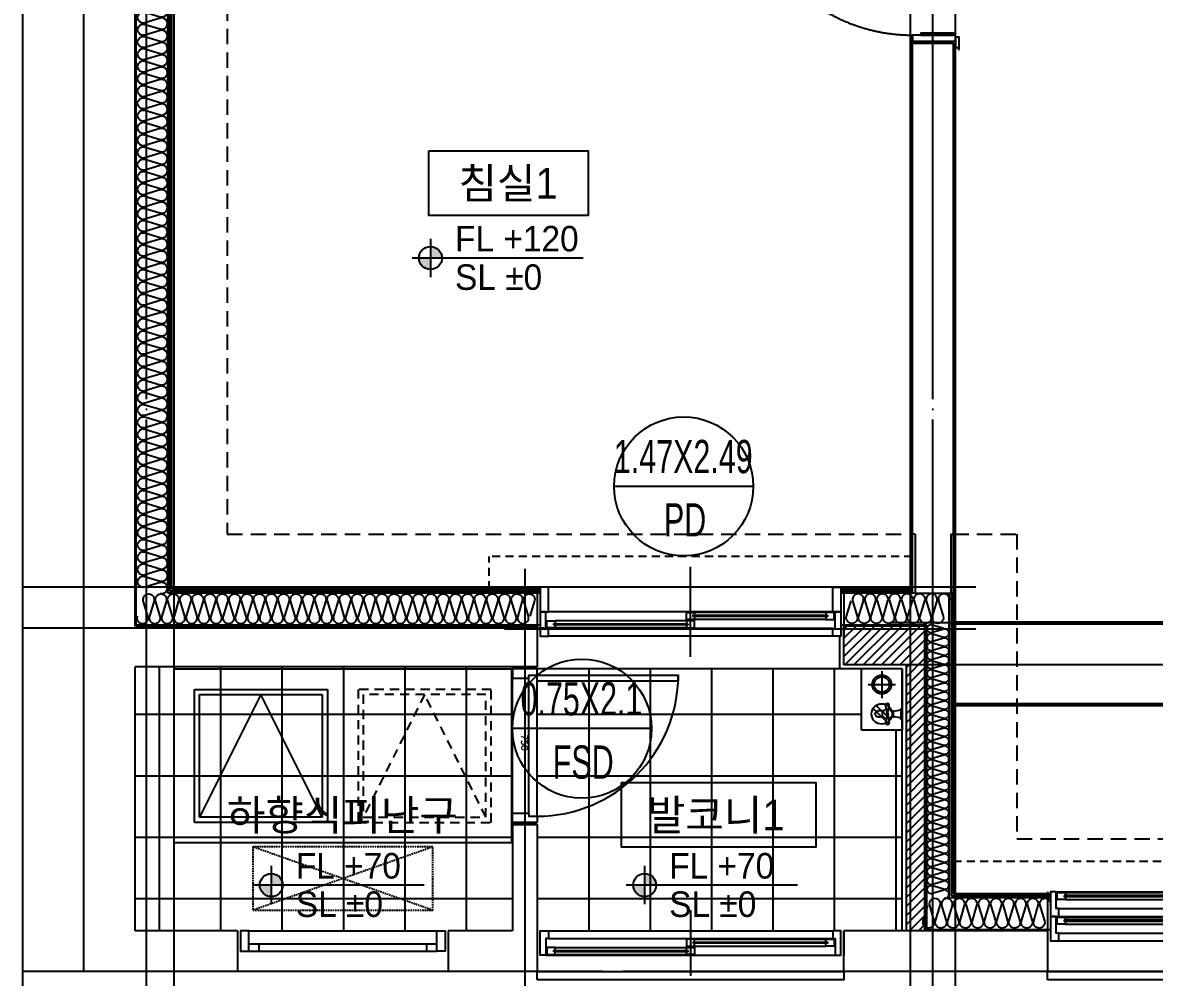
# Model space of a CAD drawing. Header units: millimetres. Extents: x -24416 to 92204, y -190080 to 23760.
# Drawn here: x 54231 to 59763, y -180986 to -176317 of the extents above; entities that cross this region are included whole.
import ezdxf
from ezdxf.enums import TextEntityAlignment as Align

# ---------------------------------------------------------------- set-up
doc = ezdxf.new("R2010")
doc.units = ezdxf.units.MM
doc.header["$LTSCALE"] = 50
for name, pattern in [('AUDIT_D_220706163347-0', [0]), ('CEN', [62, 60, -1, 0, -1]), ('H', [1.3, 0.8, -0.5]), ('HD', [2.5, 1.5, -1]), ('HID', [2.3, 1.5, -0.8]), ('HIDDEN', [9.525, 6.35, -3.175]), ('평면도(기준)$0$CENTER2', [16.25, 15, -0.5, 0.25, -0.5])]:
    doc.linetypes.add(name, pattern=pattern)
doc.layers.get('defpoints').update_dxf_attribs({"color": 139})
for name, color, linetype in [('A-ELE8', 8, 'Continuous'), ('A-레벨', 7, 'AUDIT_D_220706163347-0'), ('A-창호부호', 4, 'Continuous'), ('A_HAT', 8, 'Continuous'), ('CEN_CON', 1, 'CEN'), ('CEN_WALL', 12, 'CEN'), ('CONC', 2, 'Continuous'), ('dan1', 7, 'HID'), ('DOOR', 4, 'Continuous'), ('ELE3_CON', 7, 'Continuous'), ('ELE4', 4, 'Continuous'), ('ETC', 7, 'Continuous'), ('FIN', 6, 'Continuous'), ('INS', 8, 'Continuous'), ('SINA-F-FRAME', 4, 'Continuous'), ('WAL', 3, 'Continuous'), ('WAL_DRY', 7, 'Continuous'), ('WIN', 4, 'Continuous'), ('X - 단위세대$0$ETC', 6, 'Continuous'), ('바닥타일', 8, 'Continuous'), ('수전', 4, 'Continuous'), ('실명', 3, 'AUDIT_D_220706163347-0'), ('실명박스', 7, 'AUDIT_D_220706163347-0'), ('커튼박스', 6, 'Continuous'), ('평면도(기준)$0$1.EC-F-DOOR', 4, 'Continuous'), ('평면도(기준)$0$1.EC-F-DOOR-F', 4, 'Continuous'), ('확장', 8, 'HIDDEN')]:
    doc.layers.add(name, color=color, linetype=linetype)
for name, color, linetype, plot in [('Def-PrintX', 147, 'Continuous', False), ('Defpoint', 135, 'Continuous', False), ('MC', 135, 'Continuous', False), ('X - 단위세대$0$0_임시', 134, 'Continuous', False)]:
    doc.layers.add(name, color=color, linetype=linetype, plot=plot)
doc.styles.add('HAUD01', font='Dotum.ttf')
doc.styles.get("Standard").update_dxf_attribs({"font": 'txt', "bigfont": 'whgtxt.shx'})

# ---------------------------------------------------------------- blocks, each defined once
blk = doc.blocks.new('WIN_1500_단창1')
at = {"layer": 'Defpoint'}
for p, q in [((-15, 240), (-15, 0)), ((1485, 240), (1485, 0))]:
    blk.add_line(p, q, dxfattribs=at)
at = {"layer": 'WIN'}
blk.add_line((735, -100), (735, 340), dxfattribs=at)
at = {"layer": 'WIN', "color": 8}
for p, q in [((40, 240), (1430, 240)), ((40, 120), (1430, 120)), ((73, 117), (715, 117)), ((73, 82), (715, 82)), ((755, 76), (1397, 76)), ((40, 38), (1430, 38)), ((755, 41), (1397, 41)), ((40, 0), (1430, 0))]:
    blk.add_line(p, q, dxfattribs=at)
at = {"layer": 'WIN'}
for points in [[(40, 240), (0, 240), (0, 120), (40, 120), (40, 240)], [(1430, 240), (1470, 240), (1470, 120), (1430, 120), (1430, 240)], [(40, 38), (28, 38), (28, 120), (0, 120), (0, 0), (40, 0), (40, 38)], [(73, 96.5), (73, 82), (33, 82), (33, 117), (73, 117), (73, 102.5)], [(715, 96.5), (715, 82), (755, 82), (755, 117), (715, 117), (715, 102.5)], [(1430, 38), (1442, 38), (1442, 120), (1470, 120), (1470, 0), (1430, 0), (1430, 38)], [(66, 102.5), (66, 96.5), (722, 96.5), (722, 102.5), (66, 102.5)], [(755, 55.5), (755, 41), (715, 41), (715, 76), (755, 76), (755, 61.5)], [(748, 61.5), (748, 55.5), (1404, 55.5), (1404, 61.5), (748, 61.5)], [(1397, 55.5), (1397, 41), (1437, 41), (1437, 76), (1397, 76), (1397, 61.5)]]:
    blk.add_lwpolyline(points, dxfattribs=at)
blk = doc.blocks.new('수전')
at = {"layer": '수전'}
for p, q in [((0, 0), (58.5, 0, 0)), ((19.7, -49.8), (6.1, -63.4)), ((29.2, -7), (9.3, -7)), ((9.9, -7), (14.9, -42.9)), ((14.9, -42.9), (29.2, -42.9)), ((38.8, -49.8), (19.7, -49.8)), ((49.2, -7), (29.2, -7)), ((29.2, -42.9), (43.6, -42.9)), ((52.3, -63.4), (38.8, -49.8)), ((43.6, -42.9), (48.6, -7)), ((23.4, -71.3), (-14.8, -64.6)), ((23.4, -74.6), (-14.8, -81.3)), ((6.1, -63.4), (6.1, -68.2)), ((6.1, -77.6), (6.1, -82.5)), ((6.1, -82.5), (19.7, -96)), ((14.5, -117.3), (14.5, -90.9)), ((19.7, -96), (38.8, -96)), ((35.1, -71.3), (73.3, -64.6)), ((35.1, -74.6), (73.3, -81.3)), ((38.8, -96), (52.3, -82.5)), ((44, -90.9), (44, -117.3)), ((52.3, -68.2), (52.3, -63.4)), ((52.3, -82.5), (52.3, -77.6))]:
    blk.add_line(p, q, dxfattribs=at)
blk.add_circle((29.2, -72.9), 5.91, dxfattribs=at)
for centre, radius, start, end in [((11.8, 6), 13.2, 207.1852, 259.412), ((46.7, 6), 13.2, 280.588, 332.8148), ((-12.4, -49.9), 28.1, 351.511, 14.308), ((70.8, -49.9), 28.1, 165.692, 188.489), ((-14.8, -72.9), 8.37, 90, 270), ((73.3, -72.9), 8.37, 270, 90), ((29.2, -117.3), 14.7, 180, 0)]:
    blk.add_arc(centre, radius, start, end, dxfattribs=at)
blk = doc.blocks.new('X - 단위세대$0$200207-발코니배수구')
at = {"layer": 'X - 단위세대$0$ETC', "color": 4}
for p, q in [((0, 0), (0, 200)), ((0, 200), (300, 200)), ((300, 0), (300, 200)), ((300, 0), (0, 0))]:
    blk.add_line(p, q, dxfattribs=at)
at = {"layer": 'X - 단위세대$0$ETC', "color": 1}
for p, q in [((223.7, 166.3), (223.7, 33.7)), ((290, 100), (157.4, 100))]:
    blk.add_line(p, q, dxfattribs=at)
at = {"layer": 'X - 단위세대$0$ETC', "color": 8}
for p, q in [((38.1, 72.7), (107.3, 141.9)), ((52.7, 58.1), (121.9, 127.3))]:
    blk.add_line(p, q, dxfattribs=at)
at = {"layer": 'X - 단위세대$0$ETC', "color": 4}
for centre, radius in [((80, 100), 50), ((223.7, 100), 46.3)]:
    blk.add_circle(centre, radius, dxfattribs=at)
at = {"layer": 'X - 단위세대$0$ETC', "color": 8}
blk.add_circle((223.7, 100), 37.5, dxfattribs=at)
blk = doc.blocks.new('실외기창_1000')
at = {"layer": 'WIN', "color": 8}
blk.add_line((960, 100), (40, 100), dxfattribs=at)
at = {"layer": 'WIN'}
for p, q in [((960, 36), (40, 36)), ((960, 0), (40, 0)), ((90, 36), (90, 0)), ((910, 36), (910, 0))]:
    blk.add_line(p, q, dxfattribs=at)
for points in [[(40, 100), (0, 100), (0, 0), (40, 0)], [(960, 100), (1000, 100), (1000, 0), (960, 0)]]:
    blk.add_lwpolyline(points, close=True, dxfattribs=at)
blk = doc.blocks.new('A$C24669fbc')
at = {"layer": 'Defpoint'}
blk.add_lwpolyline([(1650, 850), (0, 850), (0, 0), (1650, 0)], close=True, dxfattribs=at)
at = {"layer": 'ETC', "linetype": 'HD', "ltscale": 0.6}
for points in [[(100, 750), (750, 750), (750, 100), (100, 100)], [(125, 725), (725, 725), (725, 125), (125, 125)]]:
    blk.add_lwpolyline(points, close=True, dxfattribs=at)
blk.add_lwpolyline([(125, 125), (425, 725), (725, 125)], dxfattribs=at)
at = {"layer": 'ETC', "linetype": 'HD', "ltscale": 10}
for points in [[(1550, 750), (900, 750), (900, 100), (1550, 100)], [(1525, 725), (925, 725), (925, 125), (1525, 125)]]:
    blk.add_lwpolyline(points, close=True, dxfattribs=at)
blk.add_lwpolyline([(925, 125), (1225, 725), (1525, 125)], dxfattribs=at)
blk = doc.blocks.new('A$C8273e713')
at = {"layer": 'A-ELE8', "linetype": 'HID', "ltscale": 0.1}
for p, q in [((0, 310), (880, 0)), ((0, 0), (880, 310))]:
    blk.add_line(p, q, dxfattribs=at)
blk.add_lwpolyline([(0, 310), (880, 310), (880, 0), (0, 0)], close=True, dxfattribs=at)
blk = doc.blocks.new('WIN_이중창_3600')
at = {"layer": 'Defpoint'}
for p, q in [((-15, 240), (-15, 0)), ((3585, 240), (3585, 0))]:
    blk.add_line(p, q, dxfattribs=at)
at = {"layer": 'WIN'}
for p, q in [((900, -100), (900, 340)), ((2670, -100), (2670, 340))]:
    blk.add_line(p, q, dxfattribs=at)
at = {"layer": 'WIN', "color": 8}
for p, q in [((3542, 240), (28, 240)), ((880, 237), (73, 237)), ((3497, 237), (2690, 237)), ((880, 202), (73, 202)), ((2650, 196), (920, 196)), ((3497, 202), (2690, 202)), ((3530, 158), (40, 158)), ((3530, 120), (40, 120)), ((880, 117), (73, 117)), ((2650, 161), (920, 161)), ((3497, 117), (2690, 117)), ((880, 82), (73, 82)), ((2650, 76), (920, 76)), ((3497, 82), (2690, 82)), ((3530, 38), (40, 38)), ((3530, 0), (40, 0)), ((2650, 41), (920, 41))]:
    blk.add_line(p, q, dxfattribs=at)
at = {"layer": 'WIN'}
for points in [[(40, 158), (28, 158), (28, 240), (0, 240), (0, 120), (40, 120), (40, 158)], [(73, 216.5), (73, 202), (33, 202), (33, 237), (73, 237), (73, 222.5)], [(887, 222.5), (887, 216.5), (66, 216.5), (66, 222.5), (887, 222.5)], [(880, 216.5), (880, 202), (920, 202), (920, 237), (880, 237), (880, 222.5)], [(2690, 216.5), (2690, 202), (2650, 202), (2650, 237), (2690, 237), (2690, 222.5)], [(3504, 222.5), (3504, 216.5), (2683, 216.5), (2683, 222.5), (3504, 222.5)], [(3497, 216.5), (3497, 202), (3537, 202), (3537, 237), (3497, 237), (3497, 222.5)], [(3530, 158), (3542, 158), (3542, 240), (3570, 240), (3570, 120), (3530, 120), (3530, 158)], [(920, 175.5), (920, 161), (880, 161), (880, 196), (920, 196), (920, 181.5)], [(2657, 181.5), (2657, 175.5), (913, 175.5), (913, 181.5), (2657, 181.5)], [(2650, 175.5), (2650, 161), (2690, 161), (2690, 196), (2650, 196), (2650, 181.5)], [(40, 38), (28, 38), (28, 120), (0, 120), (0, 0), (40, 0), (40, 38)], [(73, 96.5), (73, 82), (33, 82), (33, 117), (73, 117), (73, 102.5)], [(880, 96.5), (880, 82), (920, 82), (920, 117), (880, 117), (880, 102.5)], [(2690, 96.5), (2690, 82), (2650, 82), (2650, 117), (2690, 117), (2690, 102.5)], [(3497, 96.5), (3497, 82), (3537, 82), (3537, 117), (3497, 117), (3497, 102.5)], [(3530, 38), (3542, 38), (3542, 120), (3570, 120), (3570, 0), (3530, 0), (3530, 38)], [(887, 102.5), (887, 96.5), (66, 96.5), (66, 102.5), (887, 102.5)], [(920, 55.5), (920, 41), (880, 41), (880, 76), (920, 76), (920, 61.5)], [(2657, 61.5), (2657, 55.5), (913, 55.5), (913, 61.5), (2657, 61.5)], [(2650, 55.5), (2650, 41), (2690, 41), (2690, 76), (2650, 76), (2650, 61.5)], [(3504, 102.5), (3504, 96.5), (2683, 96.5), (2683, 102.5), (3504, 102.5)]]:
    blk.add_lwpolyline(points, dxfattribs=at)
blk = doc.blocks.new('WIN_1500_단창2')
at = {"layer": 'Defpoint'}
for p, q in [((-15, 120), (-15, 0)), ((1485, 120), (1485, 0))]:
    blk.add_line(p, q, dxfattribs=at)
at = {"layer": 'WIN'}
blk.add_line((735, 220), (735, -100), dxfattribs=at)
at = {"layer": 'WIN', "color": 8}
for p, q in [((1430, 120), (40, 120)), ((1430, 82), (40, 82)), ((715, 79), (73, 79)), ((1442, 0), (28, 0)), ((715, 44), (73, 44)), ((1397, 38), (755, 38)), ((1397, 3), (755, 3))]:
    blk.add_line(p, q, dxfattribs=at)
at = {"layer": 'WIN'}
for points in [[(40, 82), (28, 82), (28, 0), (0, 0), (0, 120), (40, 120), (40, 82)], [(1430, 82), (1442, 82), (1442, 0), (1470, 0), (1470, 120), (1430, 120), (1430, 82)], [(73, 64.5), (73, 79), (33, 79), (33, 44), (73, 44), (73, 58.5)], [(722, 58.5), (722, 64.5), (66, 64.5), (66, 58.5), (722, 58.5)], [(715, 64.5), (715, 79), (755, 79), (755, 44), (715, 44), (715, 58.5)], [(755, 23.5), (755, 38), (715, 38), (715, 3), (755, 3), (755, 17.5)], [(1404, 17.5), (1404, 23.5), (748, 23.5), (748, 17.5), (1404, 17.5)], [(1397, 23.5), (1397, 38), (1437, 38), (1437, 3), (1397, 3), (1397, 17.5)]]:
    blk.add_lwpolyline(points, dxfattribs=at)
blk = doc.blocks.new('insul1')
blk.add_lwpolyline([(0, 0.25, 1.344031), (0.35, 0.25), (0.2, 0.75, -1.344031), (0.55, 0.75), (0.4, 0.25)], format="xyb")
blk = doc.blocks.new('SD_750')
at = {"layer": 'DOOR'}
for p, q in [((720, 120), (30, 120)), ((705, 80), (45, 80)), ((705, 0), (45, 0))]:
    blk.add_line(p, q, dxfattribs=at)
for points in [[(30, 120), (30, 810), (60, 810), (60, 120), (30, 120)], [(0, 120), (0, 0), (45, 0), (45, 80), (30, 80), (30, 120), (0, 120)], [(750, 120), (750, 0), (705, 0), (705, 80), (720, 80), (720, 120), (750, 120)]]:
    blk.add_lwpolyline(points, dxfattribs=at)
blk.add_arc((30, 120), 690, 0, 90, dxfattribs=at)
at = {"layer": 'X - 단위세대$0$0_임시'}
for p, q in [((-10, 120), (-10, 0)), ((760, 120), (760, 0))]:
    blk.add_line(p, q, dxfattribs=at)
at = {"layer": 'Def-PrintX'}
blk.add_text('750', height=30, dxfattribs=at).set_placement((360, 58.1), align=Align.MIDDLE)
blk = doc.blocks.new('A$C65D858C3')
at = {"layer": '평면도(기준)$0$1.EC-F-DOOR', "color": 8}
for points in [[(80.8, 920), (80.8, 970), (260.8, 970), (260.8, 950), (100.8, 950), (100.8, 920)], [(80.8, 863.9), (80.8, 813.9), (260.8, 813.9), (260.8, 833.9), (100.8, 833.9), (100.8, 863.9)]]:
    blk.add_lwpolyline(points, dxfattribs=at)
at = {"layer": '평면도(기준)$0$1.EC-F-DOOR'}
blk.add_lwpolyline([(840.4, 910), (0.8, 910), (0.8, 874), (840.4, 874), (840.4, 910)], dxfattribs=at)
at = {"layer": '평면도(기준)$0$1.EC-F-DOOR', "color": 8}
for points in [[(120.8, 910), (60.8, 910), (60.8, 920), (120.8, 920)], [(120.8, 874), (60.8, 874), (60.8, 864), (120.8, 864)]]:
    blk.add_lwpolyline(points, close=True, dxfattribs=at)
at = {"layer": '평면도(기준)$0$1.EC-F-DOOR', "color": 1, "linetype": '평면도(기준)$0$CENTER2', "ltscale": 6}
blk.add_arc((840.6, 910.6), 840.6, 182.4982, 269.9824, dxfattribs=at)
at = {"layer": '평면도(기준)$0$1.EC-F-DOOR-F'}
for points in [[(828.4, 980), (828.4, 920), (840.4, 920), (840.4, 980)], [(1050.4, 920), (1050.4, 940), (1050.4, 980), (1068.4, 980), (1068.4, 920)], [(1050.4, 940), (1050.4, 910), (840.4, 910), (840.4, 940)], [(1040.4, 910), (1040.4, 900), (880.4, 900), (880.4, 910)], [(828.4, 60), (828.4, 0), (840.4, 0), (840.4, 60)], [(1050.4, 40), (1050.4, 70), (840.4, 70), (840.4, 40)], [(1040.4, 70), (1040.4, 80), (880.4, 80), (880.4, 70)]]:
    blk.add_lwpolyline(points, close=True, dxfattribs=at)
blk.add_lwpolyline([(1068.4, 0), (1068.4, 60), (1050.4, 60), (1050.4, 10), (1065.4, 10), (1065.4, 0), (1068.4, 0)], dxfattribs=at)
blk = doc.blocks.new('U-131B(확장)', base_point=(284085.3, -109269.8))
at = {"layer": 'A_HAT'}
h = blk.add_hatch(dxfattribs=at)
h.set_pattern_fill('ANSI31', color=256, scale=10, style=0)
h.paths.add_polyline_path([(288105.3, -107769.8), (288105.3, -109069.8), (288195.3, -109069.8), (288195.3, -107579.8), (287800.3, -107579.8), (287800.3, -107769.8)])
at = {"layer": '바닥타일'}
h = blk.add_hatch(dxfattribs=at)
h.set_pattern_fill('_USER', color=256, scale=300, double=1, pattern_type=0)
h.set_pattern_definition([(2e-15, (0, 0), (0, 300), []), (90, (0, 0), (-300, 2e-14), [])])
h.paths.add_polyline_path([(286180.3, -109069.8), (284335.3, -109069.8), (284335.3, -107779.8), (286180.3, -107779.8)])
h.paths.add_polyline_path([(287885.3, -108089.8), (287885.3, -107789.8), (286300.3, -107789.8), (286300.3, -109069.8), (288085.3, -109069.8), (288085.3, -108089.8)])
at = {"layer": 'CEN_CON'}
for p, q in [((284390.3, -109569.8), (284390.3, -98634.8)), ((288235.3, -109569.8), (288235.3, -98634.8)), ((286335.3, -107589.8), (283785.3, -107589.8)), ((299020.3, -109269.8), (283785.3, -109269.8))]:
    blk.add_line(p, q, dxfattribs=at)
at = {"layer": 'CEN_WALL'}
for p, q in [((286240.3, -107299.8), (286240.3, -109569.8)), ((288445.3, -107594.8), (286140.3, -107594.8)), ((295885.3, -107769.8), (288025.3, -107769.8))]:
    blk.add_line(p, q, dxfattribs=at)
at = {"layer": 'CONC'}
for p, q in [((284085.3, -109269.8), (284085.3, -99524.8)), ((284335.3, -107579.8), (284335.3, -99724.8)), ((288135.3, -107129.8), (288135.3, -104729.8)), ((288135.3, -104729.8), (288335.3, -104729.8)), ((288335.3, -107129.8), (288335.3, -104729.8)), ((288148.3, -107129.8), (288135.3, -107129.8)), ((288148.3, -107129.8), (288148.3, -107419.8)), ((288322.3, -107129.8), (288322.3, -107419.8)), ((288322.3, -107129.8), (288335.3, -107129.8)), ((288148.3, -107419.8), (288322.3, -107419.8)), ((286300.3, -107579.8), (284335.3, -107579.8)), ((286300.3, -107579.8), (286300.3, -107779.8)), ((284335.3, -109069.8), (284335.3, -107779.8)), ((286300.3, -107779.8), (284335.3, -107779.8)), ((286180.3, -108549.8), (286180.3, -109069.8)), ((286180.3, -108549.8), (286300.3, -108549.8)), ((286300.3, -108549.8), (286300.3, -109269.8)), ((284835.3, -109069.8), (284335.3, -109069.8)), ((284835.3, -109069.8), (284835.3, -109269.8)), ((286180.3, -109069.8), (285865.3, -109069.8)), ((285865.3, -109069.8), (285865.3, -109269.8)), ((288795.3, -109069.8), (287800.3, -109069.8)), ((287800.3, -109269.8), (287800.3, -109069.8)), ((288795.3, -109069.8), (288795.3, -109269.8)), ((284835.3, -109269.8), (284085.3, -109269.8)), ((286300.3, -109269.8), (285865.3, -109269.8)), ((288795.3, -109269.8), (287800.3, -109269.8))]:
    blk.add_line(p, q, dxfattribs=at)
at = {"layer": 'dan1'}
for points in [[(288335.3, -107129.8), (288645.3, -107129.8), (288645.3, -108619.8), (295505.3, -108619.8), (295505.3, -104984.8), (299595.3, -104984.8), (299595.3, -108619.8), (309255.3, -108619.8), (309255.3, -102059.8), (308635.3, -102059.8), (308635.3, -98719.8), (306145.3, -98719.8), (306145.3, -102694.8), (305835.3, -102694.8)], [(288135.3, -101589.8), (286005.3, -101589.8), (286005.3, -100174.8), (284785.3, -100174.8), (284785.3, -107129.8), (288135.3, -107129.8)]]:
    blk.add_lwpolyline(points, dxfattribs=at)
at = {"layer": 'ELE3_CON'}
for p, q in [((285865.3, -109269.8), (284835.3, -109269.8)), ((286300.3, -109269.8), (287800.3, -109269.8)), ((288795.3, -109269.8), (292395.3, -109269.8))]:
    blk.add_line(p, q, dxfattribs=at)
at = {"layer": 'ELE4'}
blk.add_line((287780.3, -107789.8), (286300.3, -107789.8), dxfattribs=at)
at = {"layer": 'FIN'}
for p, q in [((287780.3, -107789.8), (287780.3, -107629.8)), ((288085.3, -107789.8), (287780.3, -107789.8)), ((288085.3, -109069.8), (288085.3, -107789.8))]:
    blk.add_line(p, q, dxfattribs=at)
at = {"layer": 'INS'}
for p, q in [((284340.3, -107574.8), (284340.3, -99729.8)), ((284495.3, -107419.8), (284495.3, -99884.8)), ((288135.3, -107419.8), (288135.3, -107129.8)), ((288335.3, -107419.8), (288335.3, -107129.8)), ((286315.3, -107419.8), (284495.3, -107419.8)), ((288135.3, -107419.8), (287785.3, -107419.8)), ((288148.3, -107419.8), (288135.3, -107419.8)), ((288315.3, -108909.8), (288315.3, -107419.8)), ((288322.3, -107419.8), (288335.3, -107419.8)), ((286315.3, -107574.8), (284340.3, -107574.8)), ((288205.3, -107574.8), (287785.3, -107574.8)), ((288205.3, -109064.8), (288205.3, -107574.8)), ((288810.3, -108909.8), (288315.3, -108909.8)), ((288810.3, -109064.8), (288205.3, -109064.8))]:
    blk.add_line(p, q, dxfattribs=at)
at = {"layer": 'MC'}
for p, q in [((284525.3, -109569.8), (284525.3, -98634.8)), ((288345.3, -109569.8), (288345.3, -98634.8)), ((288125.3, -109569.8), (288125.3, -103539.8)), ((288445.3, -107389.8), (283785.3, -107389.8)), ((295885.3, -107564.8), (288025.3, -107564.8))]:
    blk.add_line(p, q, dxfattribs=at)
at = {"layer": 'WAL'}
for p, q in [((288195.3, -107579.8), (287800.3, -107579.8)), ((287800.3, -107769.8), (287800.3, -107579.8)), ((288195.3, -109069.8), (288195.3, -107579.8)), ((288105.3, -107769.8), (287800.3, -107769.8)), ((288105.3, -109069.8), (288105.3, -107769.8))]:
    blk.add_line(p, q, dxfattribs=at)
at = {"layer": 'WAL_DRY'}
for p, q in [((284505.3, -107409.8), (284505.3, -99894.8)), ((284515.3, -107399.8), (284515.3, -99904.8)), ((286315.3, -107409.8), (284505.3, -107409.8)), ((286315.3, -107399.8), (284515.3, -107399.8)), ((288135.3, -107399.8), (287785.3, -107399.8)), ((288135.3, -107409.8), (287785.3, -107409.8)), ((288325.3, -108899.8), (288325.3, -107419.8)), ((288335.3, -108889.8), (288335.3, -107419.8)), ((288810.3, -108899.8), (288325.3, -108899.8)), ((288810.3, -108889.8), (288335.3, -108889.8))]:
    blk.add_line(p, q, dxfattribs=at)
at = {"layer": 'X - 단위세대$0$ETC'}
for points in [[(286300.3, -109309.8), (286300.3, -109269.8), (287800.3, -109269.8), (287800.3, -109309.8), (286300.3, -109309.8)], [(288795.3, -109309.8), (288795.3, -109269.8), (292395.3, -109269.8), (292395.3, -109309.8), (288795.3, -109309.8)]]:
    blk.add_lwpolyline(points, dxfattribs=at)
at = {"layer": '커튼박스', "linetype": 'H'}
for p, q in [((288135.3, -107239.8), (286065.3, -107239.8)), ((286065.3, -107399.8), (286065.3, -107239.8)), ((288335.3, -108729.8), (295775.3, -108729.8))]:
    blk.add_line(p, q, dxfattribs=at)
at = {"layer": '확장', "ltscale": 0.5, "const_width": 20, "flags": 128}
for points in [[(288335.3, -107564.8), (295765.3, -107564.8)], [(288335.3, -107964.8), (295765.3, -107964.8)]]:
    blk.add_lwpolyline(points, dxfattribs=at)
at = {"ltscale": 100, "rotation": 90}
blk.add_blockref('X - 단위세대$0$200207-발코니배수구', (288085.3, -108089.8), dxfattribs=at)
at = {"xscale": -1}
blk.add_blockref('실외기창_1000', (285850.3, -109169.8), dxfattribs=at)
at = {"layer": 'A-ELE8', "linetype": 'HID', "ltscale": 0.1, "xscale": -1}
blk.add_blockref('A$C8273e713', (285790.3, -108969.8), dxfattribs=at)
at = {"layer": 'DOOR', "rotation": 270}
blk.add_blockref('SD_750', (286180.3, -107789.8), dxfattribs=at)
at = {"layer": 'ETC', "linetype": 'HD', "ltscale": 10, "xscale": -1}
blk.add_blockref('A$C24669fbc', (286175.3, -108639.8), dxfattribs=at)
at = {"layer": 'INS', "row_count": 1}
for p, xscale, yscale, zscale, rotation, column_count, row_spacing, column_spacing in [((284495.3, -107419.8), 150.0000000000001, 150.0000000000001, 150.0000000000001, 90, 125, -3.155443620884047e-30, 60.00000000000006), ((288315.3, -107419.8), 150, 150, 150, 180, 8, 0, 60), ((288315.3, -108909.8), 110.0000000000001, 110.0000000000001, 110.0000000000001, 90, 30, -1.577721810442024e-30, 44.00000000000004), ((288810.3, -108909.8), 150, 150, 150, 180, 10, 0, 60)]:
    blk.add_blockref('insul1', p, dxfattribs=dict(at, xscale=xscale, yscale=yscale, zscale=zscale, rotation=rotation, column_count=column_count, row_spacing=row_spacing, column_spacing=column_spacing))
at = {"layer": 'INS', "xscale": 150, "yscale": 150, "zscale": 150, "row_count": 1, "column_count": 32, "row_spacing": 0, "column_spacing": 60}
blk.add_blockref('insul1', (284345.3, -107569.8), dxfattribs=at)
at = {"layer": 'SINA-F-FRAME'}
blk.add_blockref('A$C65D858C3', (287295, -104759.8), dxfattribs=at)
at = {"layer": 'WIN', "xscale": -1}
for name, p in [('WIN_1500_단창1', (287785.3, -107629.8)), ('WIN_이중창_3600', (292380.3, -109119.8)), ('WIN_1500_단창2', (287785.3, -109189.8))]:
    blk.add_blockref(name, p, dxfattribs=at)
at = {"layer": '수전', "xscale": -1, "rotation": 270}
blk.add_blockref('수전', (288085.3, -108039), dxfattribs=at)
blk = doc.blocks.new('A$C4D377245')
at = {"layer": 'A-창호부호'}
blk.add_line((675.4, 345), (14.6, 345), dxfattribs=at)
blk.add_circle((345, 345), 330.4, dxfattribs=at)
blk = doc.blocks.new('A$Cb33ca4a3')
at = {"layer": 'A-레벨'}
h = blk.add_hatch(color=256, dxfattribs=at)
h.paths.add_polyline_path([(56224.4, -201284.4), (56224.4, -201228.2), (56168.1, -201228.2, 0.414214)])
h.paths.add_polyline_path([(56224.4, -201171.9), (56224.4, -201228.2), (56280.6, -201228.2, 0.414214)])
h = blk.add_hatch(color=256, dxfattribs=at)
h.paths.add_polyline_path([(55446.2, -204351.2), (55446.2, -204294.9), (55389.9, -204294.9, 0.414214)])
h.paths.add_polyline_path([(55446.2, -204238.7), (55446.2, -204294.9), (55502.4, -204294.9, 0.414214)])
h = blk.add_hatch(color=256, dxfattribs=at)
h.paths.add_polyline_path([(57271.2, -204351.2), (57271.2, -204294.9), (57215, -204294.9, 0.414214)])
h.paths.add_polyline_path([(57271.2, -204238.7), (57271.2, -204294.9), (57327.5, -204294.9, 0.414214)])
for p, q in [((56224.4, -201134.4), (56224.4, -201321.9)), ((56971.5, -201228.2), (56134.4, -201228.2)), ((55446.2, -204201.2), (55446.2, -204388.7)), ((57271.2, -204201.2), (57271.2, -204388.7)), ((56193.3, -204294.9), (55356.2, -204294.9)), ((58018.3, -204294.9), (57181.2, -204294.9))]:
    blk.add_line(p, q, dxfattribs=at)
for centre in [(56224.4, -201228.2), (55446.2, -204294.9), (57271.2, -204294.9)]:
    blk.add_circle(centre, 56.2, dxfattribs=at)
at = {"layer": 'A-레벨', "color": 4, "style": 'HAUD01'}
for s, p in [('FL +120', (56344.4, -201196.2)), ('SL %%P0', (56344.4, -201384)), ('FL +70', (55566.2, -204263)), ('FL +70', (57391.3, -204263)), ('SL %%P0', (55566.2, -204450.7)), ('SL %%P0', (57391.3, -204450.7))]:
    blk.add_text(s, height=125, dxfattribs=at).set_placement(p)

msp = doc.modelspace()

# ---------------------------------------------------------------- linework, layer by layer
at = {"layer": 'defpoints'}
msp.add_lwpolyline([(84965.8, -168533), (54230.8, -168533), (54230.8, -181258), (84965.8, -181258)], close=True, dxfattribs=at)
at = {"layer": '실명박스'}
for points in [[(56214.5, -176945.6), (56214.5, -177258.1), (56996.2, -177258.1), (56996.2, -176945.6)], [(57157.3, -180035.3), (57157.3, -180347.8), (58109.9, -180347.8), (58109.9, -180035.3)]]:
    msp.add_lwpolyline(points, close=True, dxfattribs=at)

# ---------------------------------------------------------------- block references
msp.add_blockref('U-131B(확장)', (54530.8, -180958))
at = {"layer": 'A-창호부호'}
msp.add_blockref('A$Cb33ca4a3', (0, 23760), dxfattribs=at)
at = {"layer": 'A-창호부호', "xscale": 1.028985507291509, "yscale": 1.028985507291509, "zscale": 1.028985507291509}
for p in [(57107.4, -178940.1), (56609.8, -180124.7)]:
    msp.add_blockref('A$C4D377245', p, dxfattribs=at)

# ---------------------------------------------------------------- texts
at = {"layer": 'A-창호부호', "color": 6, "style": 'HAUD01', "width": 0.7}
for s, p in [('1.47X2.49', (57460.3, -178439)), ('PD', (57468.9, -178748.7)), ('0.75X2.1', (56962.7, -179623.7)), ('FSD', (56971.3, -179933.3))]:
    msp.add_text(s, height=162.5, dxfattribs=at).set_placement(p, align=Align.MIDDLE)
at = {"layer": '실명', "style": 'HAUD01'}
for s, p in [('침실1', (56604, -177099.6)), ('하향식피난구', (55793.8, -180190.5)), ('발코니1', (57618.9, -180190.5))]:
    msp.add_text(s, height=150, dxfattribs=at).set_placement(p, align=Align.MIDDLE)

doc.saveas('drawing.dxf')
